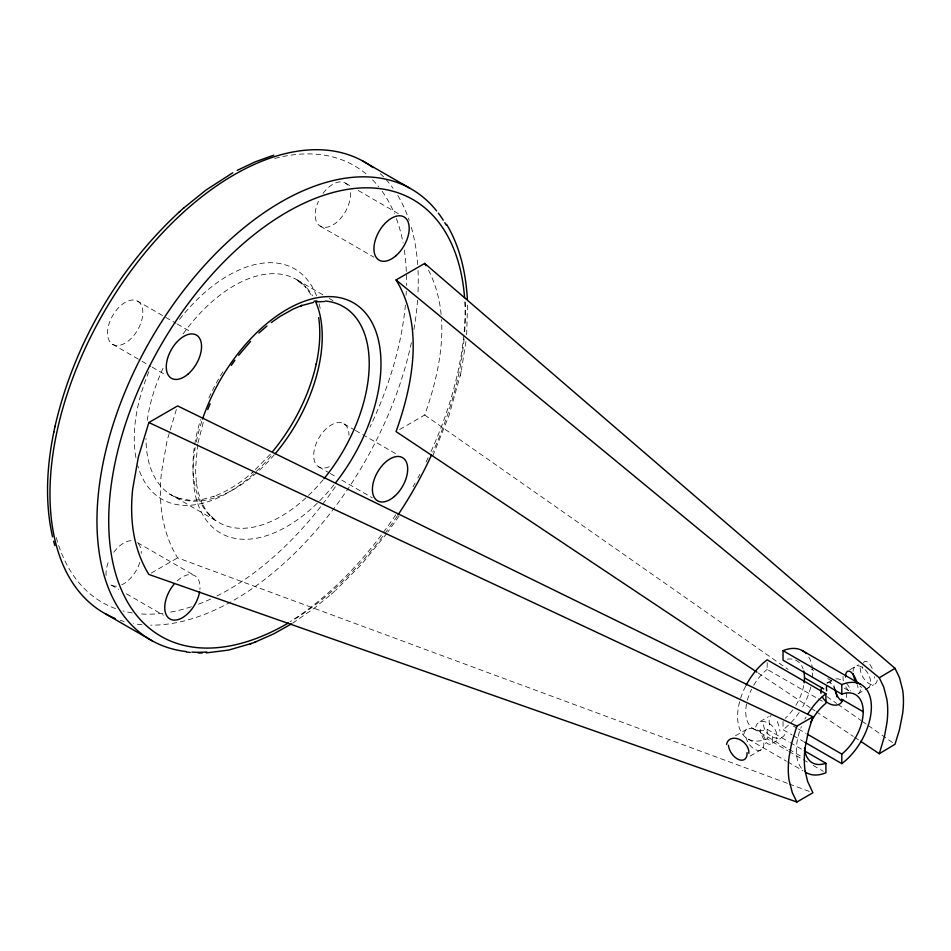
<?xml version="1.0" encoding="UTF-8"?>
<svg xmlns="http://www.w3.org/2000/svg" width="951" height="951" viewBox="0 0 951 951"><rect width="100%" height="100%" fill="white"/><g stroke="black" fill="none" stroke-linecap="round" stroke-linejoin="round"><path stroke-width="0.71" stroke-dasharray="4.75 3.57" d="M466.632 334.788L467.583 304.558M465.954 341.587L461.39 370.153M197.701 444.45L195.43 469.746L196.524 484.332L196.346 483.215L198.117 492.071L202.349 503.959L201.79 502.817L205.582 509.653L210.112 515.597L209.279 514.61L216.685 521.16L169.694 494.033L179.751 498.883L177.706 498.074L190.925 500.44L201.648 499.608L214.308 496.196L213.226 496.612C227.824 491.298 240.924 482.526 252.574 472.374M197.927 443.083L203.621 421.008M432.8 455.909L448.896 415.837L460.32 375.146M460.189 375.8L461.532 369.464M176.375 409.477L167.126 440.456L161.48 472.207A178.919 103.302 -60 0 0 161.48 510.188C163.501 526.961 168.755 543.425 177.623 557.845L787.844 783.481M399.634 429.519L424.693 415.016C432.8 392.299 439.065 368.75 441.157 344.666A178.526 103.077 -60 0 0 441.526 319.524M399.016 516.155L387.83 532.037M387.009 533.154L361.118 564.823L335.56 590.393M270.334 454.245L252.051 472.837M292.563 623.202L313.723 608.592L331.768 593.781M331.245 594.256L336.072 589.941M151.352 573.013L177.623 557.845M735.503 735.741L747.759 728.668M760.075 721.559L768.408 716.745M826.835 683.008L830.413 680.952M849.802 669.754L858.349 664.82M750.101 756.093L762.131 749.15M772.533 743.147L780.854 738.333M857.98 693.814L863.983 690.343M865.184 689.653L873.589 684.791M789.235 783.993L810.133 791.719M345.451 183.115L351.834 186.8M358.218 190.497L399.087 214.082M320.214 226.136L373.838 257.103M322.841 294.762L296.165 279.368L305.949 287.38L305.116 286.394L311.643 295.642M329.189 298.436L332.993 300.635M811.108 669.005L813.664 670.479M827.703 678.586L832.814 681.534M844.31 688.167L848.137 690.378M137.74 301.217A24.94 14.396 -60 0 1 129.609 339.911A24.94 14.396 -60 0 1 108.176 327.156A24.94 14.396 -60 0 1 137.74 301.217L176.042 323.34M177.326 324.077L190.093 331.447M343.929 423.801L354.141 429.697M355.424 430.434L396.282 454.031M767.172 662.562L767.172 669.385L816.968 698.129M818.252 698.866L823.352 701.814M793.265 726.053L797.093 728.264M798.365 729.001L806.032 733.423M783.042 721.524L783.042 729.702L791.981 734.861M793.265 735.598L803.476 741.495M112.61 344.298L140.7 360.524M141.972 361.261L150.912 366.42M152.196 367.157L164.963 374.528M318.692 466.822L328.903 472.718M330.175 473.455L336.559 477.14M341.671 480.089L372.316 497.777M746.499 704.002A37.386 21.588 -60 0 0 767.172 729.322L788.878 741.851M790.15 742.588L802.929 749.97M753.156 728.644L787.63 748.556M788.914 749.293L802.953 757.4M745.596 686.242A48.905 28.233 -60 0 0 739.878 729.393A48.905 28.233 -60 0 0 767.172 738.868L787.606 750.66M788.878 751.397L808.029 762.452M813.141 765.412L823.352 771.309M748.128 739.046L786.429 761.169M787.713 761.906L803.036 770.75M137.491 542.641L194.955 575.819M111.089 584.984L118.744 589.406M126.412 593.828L163.441 615.214M758.161 672.975L810.074 707.58M811.31 708.4L815.007 710.872M816.243 711.693L853.32 736.407M854.557 737.239L859.502 740.532M424.693 415.016L788.07 669.409M826.954 696.631L836.678 703.443M837.89 704.287L860.976 720.454M862.2 721.31L867.062 724.71M868.275 725.565L892.573 742.576M428.497 270.191C435.665 284.016 439.707 299.315 441.157 314.793M767.172 729.322L767.172 738.868M747.379 700.186A37.386 21.588 -60 0 1 751.587 689.213M753.715 685.267A37.386 21.588 -60 0 1 767.172 669.385M801.396 768.23A48.905 28.233 -60 0 1 801.396 726.6M804.891 719.099A48.905 28.233 -60 0 1 806.032 717.006M755.783 727.016A12.375 8.69 45.7 0 1 768.883 723.342A12.375 8.69 45.7 0 1 776.349 738.963M772.438 736.419A12.363 5.135 71.2 0 1 767.79 743.753A12.363 5.135 71.2 0 1 760.229 729.31M769.49 724.959A12.304 4.482 74 0 1 771.225 715.532M777.217 721.547A12.304 4.482 74 0 1 779.927 731.105M784.813 734.457A12.304 8.999 40.7 0 1 771.225 736.324A12.304 8.999 40.7 0 1 763.903 722.296M787.333 659.138A37.386 21.588 -60 0 1 803.084 668.85M803.714 685.54A37.386 21.588 -60 0 1 795.333 706.189M792.825 709.85A37.386 21.588 -60 0 1 785.193 718.338M808.79 657.046A48.905 28.233 -60 0 1 812.19 679.656M810.775 687.086A48.905 28.233 -60 0 1 801.729 708.495M799.161 712.501A48.905 28.233 -60 0 1 783.042 729.702M830.08 683.056A12.375 8.69 45.7 0 1 831.745 680.559M835.881 678.859A12.375 8.69 45.7 0 1 843.157 680.845M846.473 683.507A12.375 8.69 45.7 0 1 850.646 691.02M834.372 687.716A12.363 5.135 71.1 0 1 834.051 685.659M846.271 692.792A12.363 5.135 71.1 0 1 846.105 699.151M827.429 683.317A12.304 4.434 74.1 0 1 834.978 689.677M323.019 193.374A24.94 14.396 -60 0 1 348.351 186.004M350.396 192.637A24.94 14.396 -60 0 1 328.273 226.932A24.94 14.396 -60 0 1 318.43 201.208M329.272 466.715A24.94 14.396 -60 0 1 313.735 453.805A24.94 14.396 -60 0 1 332.137 424.491A24.94 14.396 -60 0 1 348.946 435.38M138.252 543.603A24.94 14.396 -60 0 1 141.283 553.423M139.773 562.362A24.94 14.396 -60 0 1 121.692 584.806M116.521 586.185A24.94 14.396 -60 0 1 109.044 583.284M106.096 575.521A24.94 14.396 -60 0 1 109.199 560.115M113.775 552.281A24.94 14.396 -60 0 1 133.758 540.917M177.171 580.918A24.94 14.396 -60 0 1 199.912 589.501M465.17 302.026A260.419 150.353 -60 0 1 430.541 452.545M428.14 457.693A260.419 150.353 -60 0 1 425.038 464.1M419.855 474.264A260.419 150.353 -60 0 1 417.846 478.044M415.1 483.06A260.419 150.353 -60 0 1 412.996 486.805M395.759 514.764A260.419 150.353 -60 0 1 290.114 621.74M380.245 173.676A260.419 150.353 -60 0 1 384.156 177.528M386.035 179.549A260.419 150.353 -60 0 1 393.072 188.31M397.815 195.537A260.419 150.353 -60 0 1 409.203 220.454M411.331 227.301A260.419 150.353 -60 0 1 417.679 264.58M418.024 270.441A260.419 150.353 -60 0 1 417.917 294.37M417.56 300.076A260.419 150.353 -60 0 1 413.804 330.187M411.391 342.61A260.419 150.353 -60 0 1 150.662 625.152M141.996 624.724A260.419 150.353 -60 0 1 133.604 623.618M124.165 621.478A260.419 150.353 -60 0 1 120.242 620.278M274.78 158.46A252.11 145.562 -60 0 1 366.753 174.473M372.566 179.87A252.11 145.562 -60 0 1 378.819 186.895M382.124 191.27A252.11 145.562 -60 0 1 394.415 213.547M396.377 218.54A252.11 145.562 -60 0 1 403.105 242.992M404.294 250.006A252.11 145.562 -60 0 1 406.481 285.359M406.303 291.196A252.11 145.562 -60 0 1 406.101 295.321M405.376 305.057A252.11 145.562 -60 0 1 369.987 427.035M335.358 486.734A252.11 145.562 -60 0 1 216.959 595.992M210.611 599.059A252.11 145.562 -60 0 1 196.75 604.836M191.341 606.738A252.11 145.562 -60 0 1 168.22 612.527M162.93 613.288A252.11 145.562 -60 0 1 139.06 613.764M132.272 612.919A252.11 145.562 -60 0 1 123.071 610.97M115.523 608.592A252.11 145.562 -60 0 1 55.943 536.34M464.873 301.847A252.11 145.562 -60 0 1 464.575 333.385M464.112 338.972A252.11 145.562 -60 0 1 432.776 452.224M397.209 516.108A252.11 145.562 -60 0 1 292.23 620.682M183.222 333.765A124.605 71.943 -60 0 1 312.558 295.785M274.268 454.816A124.605 71.943 -60 0 1 146.014 438.482M147.274 420.401A124.605 71.943 -60 0 1 163.738 366.848M323.114 479.756A124.605 71.943 -60 0 1 221.262 523.787A124.605 71.943 -60 0 1 200.637 419.581M208.887 397.993A124.605 71.943 -60 0 1 223.604 370.676M179.561 319.31A132.914 76.734 -60 0 1 317.147 297.52M319.096 303.809A132.914 76.734 -60 0 1 320.321 309.134M271.071 455.921A132.914 76.734 -60 0 1 137.74 465.562M135.91 457.574A132.914 76.734 -60 0 1 148.986 371.484M334.015 484.76A132.914 76.734 -60 0 1 231.462 537.577A132.914 76.734 -60 0 1 195.205 447.564M196.275 441.93A132.914 76.734 -60 0 1 202.147 420.223M862.795 668.494A12.589 4.921 72.5 0 1 862.735 666.806M863.425 662.93A12.589 4.921 72.5 0 1 873.054 670.705M874.563 676.779A12.589 4.921 72.5 0 1 874.706 678.099M877.238 680.155A12.589 7.026 61.6 0 1 867.407 682.473A12.589 7.026 61.6 0 1 860.239 666.449M857.6 685.172A12.541 5.076 71.6 0 1 857.968 687.799M848.625 690.628A12.541 7.168 60.4 0 1 844.738 684.875M843.371 680.833A12.541 7.168 60.4 0 1 843.097 676.506M860.465 689.855A12.541 7.168 60.4 0 1 858.551 693.517M743.765 734.529A12.577 9.011 43.6 0 1 755.89 729.346A12.577 9.011 43.6 0 1 765.698 743.658M763.819 742.981A12.589 7.477 58.6 0 1 755.736 749.792A12.589 7.477 58.6 0 1 745.632 735.408M861.808 687.383A12.458 7.192 60 0 1 859.942 686.063M853.023 671.406A12.458 7.192 60 0 1 865.755 670.384A12.458 7.192 60 0 1 867.585 688.227M300.825 282.447L297.877 280.307L300.73 282.411"/><path stroke-width="1.43" d="M53.85 431.837C46.801 466.275 44.709 502.33 52.555 536.828M54.908 426.844C73.667 344.844 117.841 268.622 179.668 211.597M53.696 432.515L55.051 426.191M879.271 753.715L884.418 736.454L886.891 723.14A89.81 50.867 -60.9 0 0 886.903 699.401L883.729 687.026L879.271 677.778L396.056 279.939L424.693 263.439L895.01 668.339L899.456 677.54L902.63 689.879A89.81 50.867 -60.9 0 1 902.63 713.607L899.456 729.738L895.01 744.276L879.271 753.715L860.738 741.352M805.152 771.225L807.684 781.603L812.927 792.754L796.879 802.014L148.855 574.452C139.975 560.032 134.721 543.568 132.712 526.795A178.919 103.302 -60 0 1 132.712 488.814L138.359 457.062L148.855 422.517L177.623 405.911L812.927 716.816L808.386 731.355L805.152 747.498A89.81 51.853 -60 0 0 805.152 771.237M812.927 716.816L796.879 726.077L791.636 743.337L789.116 756.663A89.81 51.853 -60 0 0 789.116 780.391L792.349 792.765L796.879 802.014M207.758 409.512L210.1 403.783M231.307 365.374L234.921 360.274M238.665 355.329L250.541 341.409M272.711 451.463C293.562 426.036 308.992 395.949 316.303 363.829L316.16 364.483C319.512 349.16 320.939 333.254 318.704 317.658M258.898 333.04L266.946 325.979M183.46 208.21L205.939 190.093L232.733 172.809M179.157 212.049L183.983 207.734M271.285 322.567L280.046 316.41L293.265 309.016L302.002 305.378L300.92 305.782L313.58 302.382M291.446 623.915L273.555 633.937L254.702 642.258M879.271 677.778L895.01 668.339M237.203 170.372L255.046 161.908L273.745 155.179M206.272 652.885L228.49 650.115L251.349 643.506M250.268 643.91L255.76 641.866M316.41 301.883L324.303 301.538M198.188 652.968L202.206 653.004M186.432 652.017L190.295 652.469M148.855 422.517L796.879 726.077M362.711 160.992L409.703 188.12M802.085 650.496L860.833 684.399M841.79 763.617L841.79 754.072A37.386 21.588 -60 0 0 863.211 711.728A37.386 21.588 -60 0 0 841.79 694.135L783.042 660.22L783.042 650.674L841.79 684.589A48.905 28.233 -60 0 1 871.366 707.021A48.905 28.233 -60 0 1 841.79 763.617L804.748 742.232M804.475 677.813L823.816 688.976M841.433 699.151L863.211 711.728M810.834 722.13A37.386 21.588 -60 0 1 825.908 703.3L825.908 693.755L767.172 659.839A48.905 28.233 -60 0 0 746.143 685.195M807.304 734.16L841.79 754.072M804.201 750.708L825.908 763.237L825.908 772.783A48.905 28.233 -60 0 1 806.032 772.474M105.525 613.87L152.517 640.998M756.925 672.155L396.056 431.588C404.163 408.859 410.428 385.31 412.532 361.202A178.538 103.077 -60 0 0 412.532 331.317C410.868 313.271 405.578 295.428 396.056 279.939M424.693 263.439L426 265.662M446.601 224.353C460.153 246.975 465.954 273.401 467.381 299.506M53.636 541.238L54.825 545.565M841.79 684.589L841.79 694.135M807.851 713.939A48.905 28.233 -60 0 1 825.908 693.755M825.908 763.237A37.386 21.588 -60 0 1 804.558 747.973M842.705 699.746A12.304 9.011 40.5 0 1 833.682 705.095A12.304 9.011 40.5 0 1 822.353 697.012M821.01 693.279A12.304 9.011 40.5 0 1 821.866 687.609M803.714 670.966A37.386 21.588 -60 0 1 804.142 682.83M783.042 650.674A48.905 28.233 -60 0 1 806.163 653.587M842.336 701.351A12.363 5.135 71.1 0 1 834.55 688.548M826.645 690.842A12.304 4.434 74.1 0 1 826.514 686.408M835.858 692.126A12.304 4.434 74.1 0 1 836.999 696.893M199.615 591.736A24.94 14.396 -60 0 1 171.81 619.755A24.94 14.396 -60 0 1 173.95 584.342M186.158 651.566A260.419 150.353 -60 0 1 149.402 342.003A260.419 150.353 -60 0 1 436.64 210.92M438.375 213.143A260.419 150.353 -60 0 1 443.273 220.192M444.806 222.677A260.419 150.353 -60 0 1 446.292 225.209M206.902 652.006A260.419 150.353 -60 0 1 191.852 652.077M115.154 618.412A260.419 150.353 -60 0 1 102.981 313.866A260.419 150.353 -60 0 1 372.958 167.59M288.415 622.964A252.11 145.562 -60 0 1 108.818 527.853A252.11 145.562 -60 0 1 276.218 218.694A252.11 145.562 -60 0 1 464.587 297.615M431.647 454.721A252.11 145.562 -60 0 1 397.97 514.955M315.815 302.156A124.605 71.943 -60 0 1 275.196 453.722M325.385 301.027A124.605 71.943 -60 0 1 369.214 364.59A124.605 71.943 -60 0 1 324.029 478.638M314.103 301.17A124.605 71.943 -60 0 1 316.992 300.92M202.563 418.987A132.914 76.734 -60 0 1 350.408 301.241A132.914 76.734 -60 0 1 335.667 482.68M845.57 677.029A12.541 5.076 71.6 0 1 850.218 671.608A12.541 5.076 71.6 0 1 857.291 683.817M726.576 744.49A12.636 9.141 42.1 0 1 738.856 739.165A12.636 9.141 42.1 0 1 748.853 753.335M747.034 752.633A12.636 7.656 57.4 0 1 738.749 759.587A12.636 7.656 57.4 0 1 728.395 745.227M857.053 683.02A12.458 7.192 60 0 1 853.095 673.617M395.925 255.76A24.94 14.396 -60 0 0 404.187 217.03A24.94 14.396 -60 0 0 374.599 242.826A24.94 14.396 -60 0 0 395.925 255.76M188.346 373.826A24.94 14.396 -60 0 0 196.477 335.132A24.94 14.396 -60 0 0 166.912 361.059A24.94 14.396 -60 0 0 188.346 373.826M394.403 496.446A24.94 14.396 -60 0 0 402.665 457.716A24.94 14.396 -60 0 0 373.077 483.512A24.94 14.396 -60 0 0 394.403 496.446"/></g></svg>
